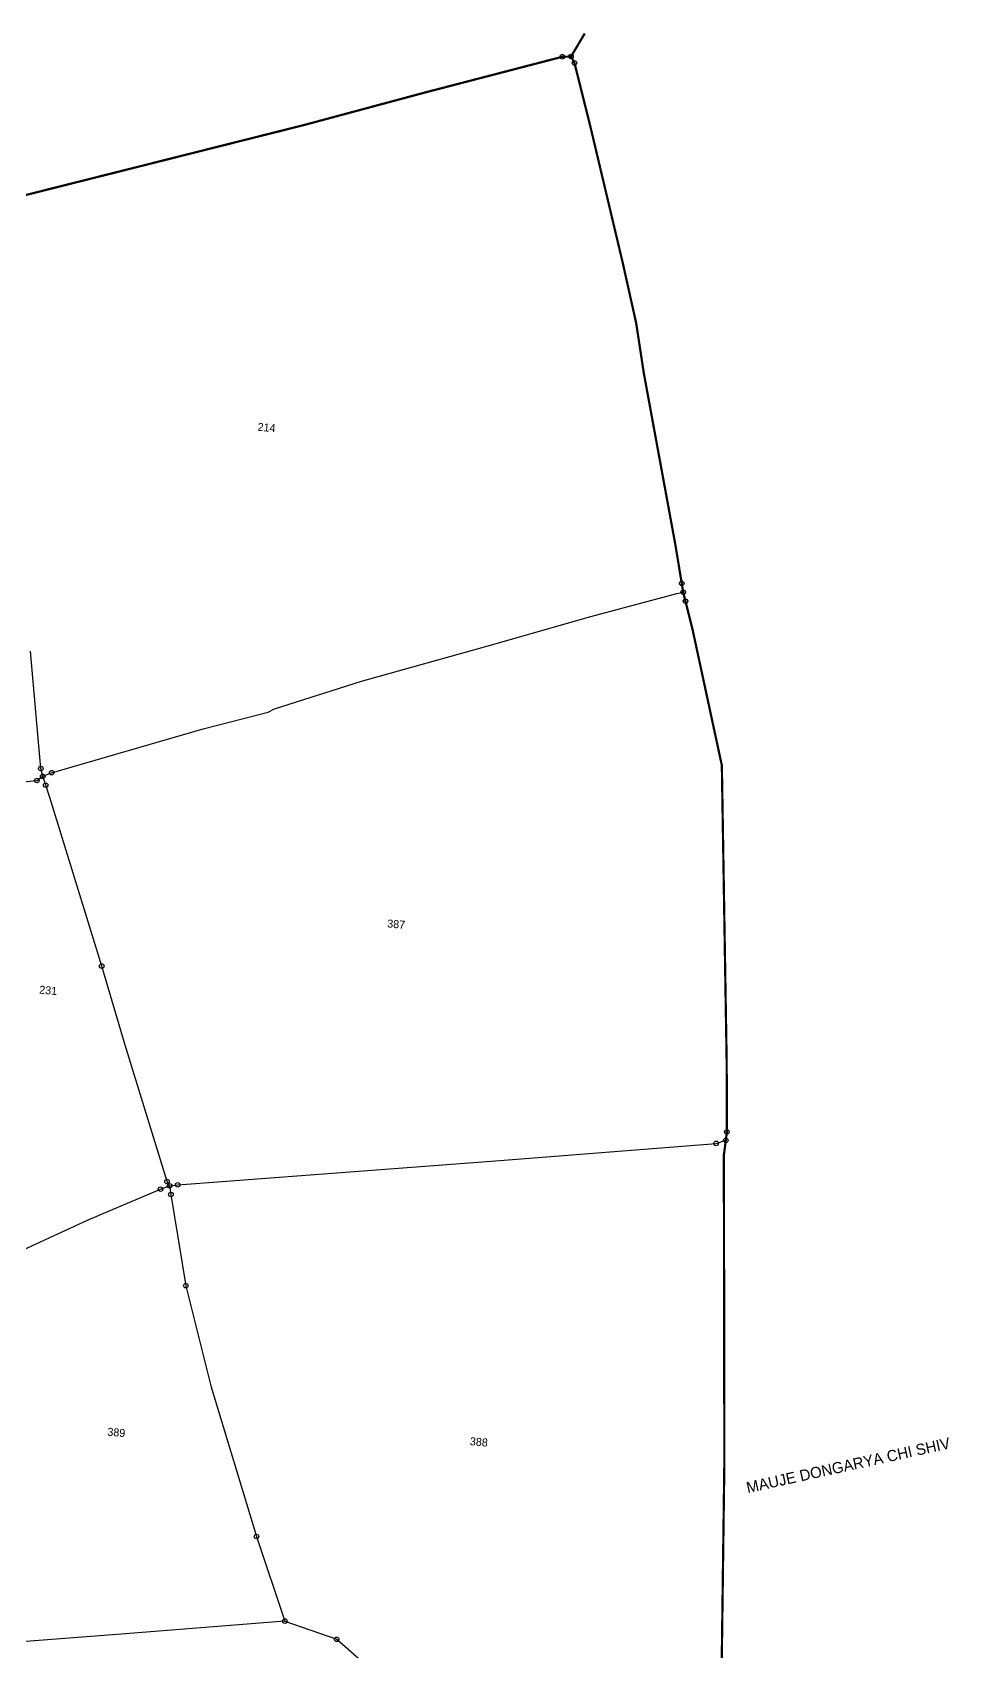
# Model space of a CAD drawing. Header units: metres. Extents: x 260749 to 262740, y 2161314 to 2163084.
# Drawn here: x 262232 to 262739, y 2162188 to 2163084 of the extents above; entities that cross this region are included whole.
import ezdxf

# ---------------------------------------------------------------- set-up
doc = ezdxf.new("R2010")
doc.units = ezdxf.units.M
doc.linetypes.add('DIVIDE', pattern=[1.25, 0.5, -0.25, 0, -0.25, 0, -0.25])
for name, color, linetype in [('POLY_PARCEL', 6, 'Continuous'), ('POLY_ROAD', 30, 'Continuous'), ('SYM_STONE', 1, 'Continuous'), ('TEXT_MAPOUT', 7, 'Continuous'), ('TEXT_PARCEL', 7, 'Continuous'), ('V_BOUND_LINE', 7, 'Continuous'), ('V_DIVIDE_LINE', 7, 'DIVIDE')]:
    doc.layers.add(name, color=color, linetype=linetype)
doc.styles.add('TEXT_MAP', font='', dxfattribs={"height": 1.8})
doc.styles.get('TEXT_MAP').set_extended_font_data('Kruti Dev 050')

# ---------------------------------------------------------------- blocks, each defined once
blk = doc.blocks.new('STONE')
at = {"layer": 'SYM_STONE'}
blk.add_circle((0, 0), 0.511, dxfattribs=at)

msp = doc.modelspace()

# ---------------------------------------------------------------- linework, layer by layer
at = {"layer": 'POLY_PARCEL'}
for points in [[(262238.18, 2162672.18), (262243.1, 2162674.2), (262326.98, 2162698.4), (262362.78, 2162707.64), (262366.43, 2162709.61), (262414.52, 2162724.85), (262483.88, 2162744.21), (262541.41, 2162760.56), (262588.92, 2162773.29), (262592.43, 2162774.09)], [(262238.18, 2162672.18), (262237.11, 2162676.54), (262231.34, 2162741.54)], [(262132.48, 2162674.09), (262152.1, 2162687.86), (262154.27, 2162688.41), (262199.82, 2162690.17), (262199.82, 2162690.17), (262200.15, 2162686.05), (262200.59, 2162670.72), (262202.42, 2162666.61), (262205.53, 2162666.93), (262234.94, 2162669.9), (262238.18, 2162672.18)], [(262308.34, 2162445.5), (262306.94, 2162447.95), (262306.94, 2162447.95), (262283.86, 2162523.33), (262270.82, 2162567.16), (262242.09, 2162660.43), (262239.8, 2162667.32), (262238.18, 2162672.18)], [(262308.34, 2162445.5), (262308.34, 2162445.5), (262312.81, 2162446.07), (262491.08, 2162459.61), (262610.69, 2162469.02), (262610.69, 2162469.02), (262616.03, 2162470.73)], [(262207.96, 2162401.33), (262263.22, 2162426.66), (262303.31, 2162443.67), (262308.34, 2162445.5)], [(262308.34, 2162445.5), (262309.08, 2162440.71), (262317.3, 2162390.25), (262331.13, 2162334.87), (262356.42, 2162251.49), (262356.42, 2162251.49), (262356.42, 2162251.49), (262372.07, 2162204.64), (262372.07, 2162204.64)]]:
    msp.add_lwpolyline(points, dxfattribs=at)
at = {"layer": 'POLY_ROAD'}
for points in [[(262372.07, 2162204.64), (262281.51, 2162197.33), (262228.76, 2162193.37)], [(262372.07, 2162204.64), (262400.79, 2162194.55), (262448.96, 2162152.16), (262479.91, 2162121.85)]]:
    msp.add_lwpolyline(points, dxfattribs=at)
at = {"layer": 'V_BOUND_LINE', "const_width": 1.23}
for points in [[(262136.73, 2162971.91), (262138.93, 2162972.43), (262220.92, 2162991.93), (262382.82, 2163032.68), (262450.06, 2163050.77), (262525.63, 2163070.44), (262530.4, 2163070.54)], [(262530.4, 2163070.54), (262532.3, 2163066.98), (262540.93, 2163032.5), (262558.93, 2162956.65), (262566.43, 2162923.01), (262570.67, 2162895.22), (262588.07, 2162800.56), (262591.63, 2162778.98), (262592.43, 2162774.09)], [(262592.43, 2162774.09), (262593.68, 2162769.13), (262597.63, 2162753.36), (262613.81, 2162678.24), (262616.49, 2162513.59), (262616.61, 2162475.44), (262616.03, 2162470.73)], [(262616.03, 2162470.73), (262614.93, 2162462.63), (262615.21, 2162293.19), (262613.77, 2162183.58), (262612.37, 2162145.67)]]:
    msp.add_lwpolyline(points, dxfattribs=at)
at = {"layer": 'V_DIVIDE_LINE', "ltscale": 10, "const_width": 1.23}
msp.add_lwpolyline([(262530.4, 2163070.54), (262537.97, 2163083.31)], dxfattribs=at)

# ---------------------------------------------------------------- block references
at = {"layer": 'SYM_STONE', "xscale": 2.46112052136841, "yscale": 2.46112052136841, "zscale": 2.46112052136841, "rotation": 355.0757096183369}
for p in [(262525.63, 2163070.44), (262530.4, 2163070.54), (262532.3, 2163066.98), (262591.63, 2162778.98), (262592.43, 2162774.09), (262593.68, 2162769.13), (262237.11, 2162676.54), (262238.18, 2162672.18), (262243.1, 2162674.2), (262234.94, 2162669.9), (262239.8, 2162667.32), (262270.82, 2162567.16), (262616.61, 2162475.44), (262610.69, 2162469.02), (262616.03, 2162470.73), (262306.94, 2162447.95), (262303.31, 2162443.67), (262308.34, 2162445.5), (262309.08, 2162440.71), (262312.81, 2162446.07), (262317.3, 2162390.25), (262356.42, 2162251.49), (262372.07, 2162204.64), (262400.79, 2162194.55)]:
    msp.add_blockref('STONE', p, dxfattribs=at)

# ---------------------------------------------------------------- texts
at = {"layer": 'TEXT_MAPOUT'}
msp.add_text('MAUJE DONGARYA CHI SHIV', height=6.1528, rotation=12.4848, dxfattribs=at).set_placement((262628.12, 2162275.41))
at = {"layer": 'TEXT_PARCEL', "style": 'TEXT_MAP'}
for s, p in [('214', (262356.9, 2162863.47)), ('387', (262428.59, 2162588.59)), ('231', (262236.1, 2162551.96)), ('389', (262273.79, 2162307.29)), ('388', (262474.31, 2162302.02))]:
    msp.add_text(s, height=4.43, rotation=355.07571, dxfattribs=at).set_placement(p)

doc.saveas('drawing.dxf')
